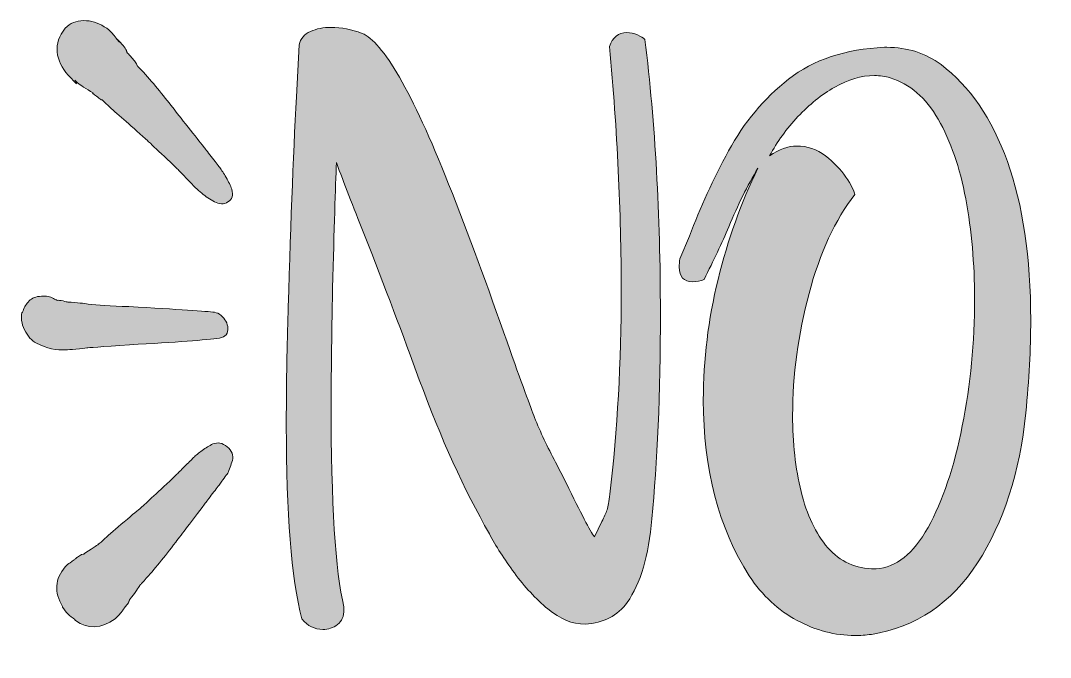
# Model space of a CAD drawing. Header units: inches. Extents: x 91 to 988, y -970 to -110.
# Drawn here: x 118.4 to 587.2, y -399.9 to -110 of the extents above; entities that cross this region are included whole.
import ezdxf

# ---------------------------------------------------------------- set-up
doc = ezdxf.new("R2010")
doc.units = ezdxf.units.IN
doc.header["$MEASUREMENT"] = 0
doc.layers.add('Layer 1', color=7, linetype='Continuous')

# ---------------------------------------------------------------- blocks, each defined once
blk = doc.blocks.new('block 4')
at = {"layer": 'Layer 1', "true_color": 0x262626}
h = blk.add_hatch(color=250, dxfattribs=at)
h.dxf.hatch_style = 2
edge = h.paths.add_edge_path()
edge.add_spline(control_points=[(255.98, -387.18), (252.32, -387.18), (249.12, -385.58), (246.38, -382.38), (241.69, -363.51), (239.35, -334.24), (239.35, -294.56), (239.35, -279.81), (239.57, -264.32), (240.03, -248.08), (241.17, -206.69), (242.49, -172.22), (243.98, -144.66), (243.98, -144.66), (245.18, -120.99), (245.18, -120.99), (245.86, -118.25), (247.58, -116.25), (250.32, -114.99), (253.07, -113.73), (256.21, -113.1), (259.76, -113.1), (264.44, -113.1), (269.13, -114.02), (273.82, -115.85), (283.42, -119.62), (296.57, -142.49), (313.27, -184.45), (322.3, -207.43), (331.16, -231.39), (339.85, -256.32), (346.48, -274.95), (350.66, -286.39), (352.37, -290.62), (355, -297.37), (358.21, -304.17), (361.98, -311.03), (361.98, -311.03), (366.78, -320.46), (366.78, -320.46), (373.41, -334.3), (377.7, -342.47), (379.64, -344.99), (379.64, -344.99), (383.07, -337.96), (383.07, -337.96), (384.1, -336.01), (384.88, -334.27), (385.39, -332.73), (385.9, -331.18), (386.33, -328.81), (386.68, -325.61), (390.11, -296.45), (391.82, -265.58), (391.82, -232.99), (391.82, -197.09), (390.05, -160.04), (386.5, -121.85), (387.88, -117.62), (390.5, -115.5), (394.39, -115.5), (396.11, -115.5), (397.71, -115.85), (399.2, -116.53), (400.68, -117.22), (401.82, -117.9), (402.63, -118.59), (407.31, -157.01), (409.66, -198.4), (409.66, -242.77), (409.66, -280.27), (408.34, -311.6), (405.71, -336.76), (404.34, -353.56), (400.63, -366.26), (394.57, -374.83), (390.22, -380.89), (383.82, -384.21), (375.36, -384.78), (369.64, -384.78), (364.01, -382.46), (358.46, -377.83), (352.91, -373.2), (347.83, -367.74), (343.2, -361.45), (338.57, -355.17), (334.76, -349.22), (331.79, -343.62), (320.36, -323.61), (309.72, -300.22), (299.89, -273.47), (292.69, -253.69), (284.28, -231.51), (274.68, -206.92), (269.76, -194.57), (265.59, -183.82), (262.16, -174.68), (261.7, -185.65), (261.13, -204.69), (260.44, -231.79), (259.98, -255.23), (259.76, -272.67), (259.76, -284.1), (259.76, -329.84), (261.7, -360.77), (265.59, -376.89), (265.59, -376.89), (265.59, -378.09), (265.59, -378.09), (265.59, -381.18), (264.61, -383.47), (262.67, -384.95), (260.73, -386.44), (258.5, -387.18), (255.98, -387.18)], knot_values=[0, 0, 0, 0, 1, 1, 1, 2, 2, 2, 3, 3, 3, 4, 4, 4, 5, 5, 5, 6, 6, 6, 7, 7, 7, 8, 8, 8, 9, 9, 9, 10, 10, 10, 11, 11, 11, 12, 12, 12, 13, 13, 13, 14, 14, 14, 15, 15, 15, 16, 16, 16, 17, 17, 17, 18, 18, 18, 19, 19, 19, 20, 20, 20, 21, 21, 21, 22, 22, 22, 23, 23, 23, 24, 24, 24, 25, 25, 25, 26, 26, 26, 27, 27, 27, 28, 28, 28, 29, 29, 29, 30, 30, 30, 31, 31, 31, 32, 32, 32, 33, 33, 33, 34, 34, 34, 35, 35, 35, 36, 36, 36, 37, 37, 37, 38, 38, 38, 38], degree=3, periodic=1)
h = blk.add_hatch(color=250, dxfattribs=at)
h.dxf.hatch_style = 2
edge = h.paths.add_edge_path()
edge.add_spline(control_points=[(498.16, -389.93), (489.24, -389.93), (480.49, -387.64), (471.92, -383.06), (463.34, -378.49), (456.08, -371.74), (450.13, -362.83), (436.18, -340.99), (429.21, -314.29), (429.21, -282.73), (429.21, -264.44), (431.44, -246.17), (435.9, -227.93), (440.36, -209.69), (446.42, -192.8), (454.08, -177.25), (449.28, -185.14), (444.87, -194), (440.87, -203.83), (437.67, -211.27), (433.9, -219.27), (429.55, -227.84), (427.95, -228.53), (426.23, -228.87), (424.41, -228.87), (420.29, -228.87), (418.23, -226.64), (418.23, -222.18), (418.23, -221.04), (418.34, -219.78), (418.58, -218.41), (418.58, -218.41), (422.86, -208.12), (422.86, -208.12), (427.78, -195.2), (433.72, -182.28), (440.7, -169.36), (447.67, -156.44), (456.79, -145.55), (468.06, -136.68), (479.32, -127.82), (493.87, -122.99), (511.71, -122.19), (511.71, -122.19), (512.74, -122.19), (512.74, -122.19), (522.11, -122.19), (530.34, -124.82), (537.43, -130.08), (550.47, -139.8), (560.53, -154.5), (567.62, -174.16), (574.71, -193.83), (578.26, -217.9), (578.26, -246.37), (578.26, -259.52), (577.51, -273.58), (576.03, -288.56), (573.28, -315.66), (565.96, -338.41), (554.07, -356.82), (542.18, -375.23), (526.06, -386.1), (505.71, -389.41), (503.19, -389.75), (500.67, -389.93), (498.16, -389.93)], knot_values=[0, 0, 0, 0, 1, 1, 1, 2, 2, 2, 3, 3, 3, 4, 4, 4, 5, 5, 5, 6, 6, 6, 7, 7, 7, 8, 8, 8, 9, 9, 9, 10, 10, 10, 11, 11, 11, 12, 12, 12, 13, 13, 13, 14, 14, 14, 15, 15, 15, 16, 16, 16, 17, 17, 17, 18, 18, 18, 19, 19, 19, 20, 20, 20, 21, 21, 21, 22, 22, 22, 22], degree=3, periodic=1)
edge = h.paths.add_edge_path()
edge.add_spline(control_points=[(507.93, -359.57), (516.97, -359), (524.83, -352.71), (531.52, -340.7), (538.21, -328.69), (543.41, -313.29), (547.12, -294.48), (550.84, -275.67), (552.7, -256.37), (552.7, -236.59), (552.7, -220.7), (551.35, -205.58), (548.67, -191.23), (545.98, -176.88), (541.81, -164.79), (536.15, -154.95), (530.49, -145.12), (523.2, -138.83), (514.28, -136.08), (511.99, -135.4), (509.59, -135.05), (507.08, -135.05), (501.13, -135.05), (495.13, -136.8), (489.07, -140.29), (483.01, -143.78), (477.41, -148.26), (472.26, -153.75), (467.11, -159.24), (462.83, -165.19), (459.4, -171.59), (463.74, -168.62), (467.86, -167.13), (471.74, -167.13), (476.55, -167.13), (480.89, -168.62), (484.78, -171.59), (488.67, -174.56), (491.78, -177.79), (494.13, -181.28), (496.47, -184.77), (497.82, -187.43), (498.16, -189.25), (489.24, -200.69), (482.29, -215.7), (477.32, -234.28), (472.35, -252.86), (469.86, -271.35), (469.86, -289.76), (469.86, -302.22), (471.15, -313.77), (473.72, -324.41), (476.29, -335.04), (480.35, -343.56), (485.89, -349.96), (491.44, -356.37), (498.61, -359.57), (507.42, -359.57), (507.42, -359.57), (507.93, -359.57), (507.93, -359.57)], knot_values=[0, 0, 0, 0, 1, 1, 1, 2, 2, 2, 3, 3, 3, 4, 4, 4, 5, 5, 5, 6, 6, 6, 7, 7, 7, 8, 8, 8, 9, 9, 9, 10, 10, 10, 11, 11, 11, 12, 12, 12, 13, 13, 13, 14, 14, 14, 15, 15, 15, 16, 16, 16, 17, 17, 17, 18, 18, 18, 19, 19, 19, 20, 20, 20, 20], degree=3, periodic=1)
at = {"layer": 'Layer 1', "lineweight": 0}
for points, knots in [([(255.98, -387.18), (252.32, -387.18), (249.12, -385.58), (246.38, -382.38), (241.69, -363.51), (239.35, -334.24), (239.35, -294.56), (239.35, -279.81), (239.57, -264.32), (240.03, -248.08), (241.17, -206.69), (242.49, -172.22), (243.98, -144.66), (243.98, -144.66), (245.18, -120.99), (245.18, -120.99), (245.86, -118.25), (247.58, -116.25), (250.32, -114.99), (253.07, -113.73), (256.21, -113.1), (259.76, -113.1), (264.44, -113.1), (269.13, -114.02), (273.82, -115.85), (283.42, -119.62), (296.57, -142.49), (313.27, -184.45), (322.3, -207.43), (331.16, -231.39), (339.85, -256.32), (346.48, -274.95), (350.66, -286.39), (352.37, -290.62), (355, -297.37), (358.21, -304.17), (361.98, -311.03), (361.98, -311.03), (366.78, -320.46), (366.78, -320.46), (373.41, -334.3), (377.7, -342.47), (379.64, -344.99), (379.64, -344.99), (383.07, -337.96), (383.07, -337.96), (384.1, -336.01), (384.88, -334.27), (385.39, -332.73), (385.9, -331.18), (386.33, -328.81), (386.68, -325.61), (390.11, -296.45), (391.82, -265.58), (391.82, -232.99), (391.82, -197.09), (390.05, -160.04), (386.5, -121.85), (387.88, -117.62), (390.5, -115.5), (394.39, -115.5), (396.11, -115.5), (397.71, -115.85), (399.2, -116.53), (400.68, -117.22), (401.82, -117.9), (402.63, -118.59), (407.31, -157.01), (409.66, -198.4), (409.66, -242.77), (409.66, -280.27), (408.34, -311.6), (405.71, -336.76), (404.34, -353.56), (400.63, -366.26), (394.57, -374.83), (390.22, -380.89), (383.82, -384.21), (375.36, -384.78), (369.64, -384.78), (364.01, -382.46), (358.46, -377.83), (352.91, -373.2), (347.83, -367.74), (343.2, -361.45), (338.57, -355.17), (334.76, -349.22), (331.79, -343.62), (320.36, -323.61), (309.72, -300.22), (299.89, -273.47), (292.69, -253.69), (284.28, -231.51), (274.68, -206.92), (269.76, -194.57), (265.59, -183.82), (262.16, -174.68), (261.7, -185.65), (261.13, -204.69), (260.44, -231.79), (259.98, -255.23), (259.76, -272.67), (259.76, -284.1), (259.76, -329.84), (261.7, -360.77), (265.59, -376.89), (265.59, -376.89), (265.59, -378.09), (265.59, -378.09), (265.59, -381.18), (264.61, -383.47), (262.67, -384.95), (260.73, -386.44), (258.5, -387.18), (255.98, -387.18)], [0, 0, 0, 0, 1, 1, 1, 2, 2, 2, 3, 3, 3, 4, 4, 4, 5, 5, 5, 6, 6, 6, 7, 7, 7, 8, 8, 8, 9, 9, 9, 10, 10, 10, 11, 11, 11, 12, 12, 12, 13, 13, 13, 14, 14, 14, 15, 15, 15, 16, 16, 16, 17, 17, 17, 18, 18, 18, 19, 19, 19, 20, 20, 20, 21, 21, 21, 22, 22, 22, 23, 23, 23, 24, 24, 24, 25, 25, 25, 26, 26, 26, 27, 27, 27, 28, 28, 28, 29, 29, 29, 30, 30, 30, 31, 31, 31, 32, 32, 32, 33, 33, 33, 34, 34, 34, 35, 35, 35, 36, 36, 36, 37, 37, 37, 38, 38, 38, 38]), ([(498.16, -389.93), (489.24, -389.93), (480.49, -387.64), (471.92, -383.06), (463.34, -378.49), (456.08, -371.74), (450.13, -362.83), (436.18, -340.99), (429.21, -314.29), (429.21, -282.73), (429.21, -264.44), (431.44, -246.17), (435.9, -227.93), (440.36, -209.69), (446.42, -192.8), (454.08, -177.25), (449.28, -185.14), (444.87, -194), (440.87, -203.83), (437.67, -211.27), (433.9, -219.27), (429.55, -227.84), (427.95, -228.53), (426.23, -228.87), (424.41, -228.87), (420.29, -228.87), (418.23, -226.64), (418.23, -222.18), (418.23, -221.04), (418.34, -219.78), (418.58, -218.41), (418.58, -218.41), (422.86, -208.12), (422.86, -208.12), (427.78, -195.2), (433.72, -182.28), (440.7, -169.36), (447.67, -156.44), (456.79, -145.55), (468.06, -136.68), (479.32, -127.82), (493.87, -122.99), (511.71, -122.19), (511.71, -122.19), (512.74, -122.19), (512.74, -122.19), (522.11, -122.19), (530.34, -124.82), (537.43, -130.08), (550.47, -139.8), (560.53, -154.5), (567.62, -174.16), (574.71, -193.83), (578.26, -217.9), (578.26, -246.37), (578.26, -259.52), (577.51, -273.58), (576.03, -288.56), (573.28, -315.66), (565.96, -338.41), (554.07, -356.82), (542.18, -375.23), (526.06, -386.1), (505.71, -389.41), (503.19, -389.75), (500.67, -389.93), (498.16, -389.93)], [0, 0, 0, 0, 1, 1, 1, 2, 2, 2, 3, 3, 3, 4, 4, 4, 5, 5, 5, 6, 6, 6, 7, 7, 7, 8, 8, 8, 9, 9, 9, 10, 10, 10, 11, 11, 11, 12, 12, 12, 13, 13, 13, 14, 14, 14, 15, 15, 15, 16, 16, 16, 17, 17, 17, 18, 18, 18, 19, 19, 19, 20, 20, 20, 21, 21, 21, 22, 22, 22, 22]), ([(507.93, -359.57), (516.97, -359), (524.83, -352.71), (531.52, -340.7), (538.21, -328.69), (543.41, -313.29), (547.12, -294.48), (550.84, -275.67), (552.7, -256.37), (552.7, -236.59), (552.7, -220.7), (551.35, -205.58), (548.67, -191.23), (545.98, -176.88), (541.81, -164.79), (536.15, -154.95), (530.49, -145.12), (523.2, -138.83), (514.28, -136.08), (511.99, -135.4), (509.59, -135.05), (507.08, -135.05), (501.13, -135.05), (495.13, -136.8), (489.07, -140.29), (483.01, -143.78), (477.41, -148.26), (472.26, -153.75), (467.11, -159.24), (462.83, -165.19), (459.4, -171.59), (463.74, -168.62), (467.86, -167.13), (471.74, -167.13), (476.55, -167.13), (480.89, -168.62), (484.78, -171.59), (488.67, -174.56), (491.78, -177.79), (494.13, -181.28), (496.47, -184.77), (497.82, -187.43), (498.16, -189.25), (489.24, -200.69), (482.29, -215.7), (477.32, -234.28), (472.35, -252.86), (469.86, -271.35), (469.86, -289.76), (469.86, -302.22), (471.15, -313.77), (473.72, -324.41), (476.29, -335.04), (480.35, -343.56), (485.89, -349.96), (491.44, -356.37), (498.61, -359.57), (507.42, -359.57), (507.42, -359.57), (507.93, -359.57), (507.93, -359.57)], [0, 0, 0, 0, 1, 1, 1, 2, 2, 2, 3, 3, 3, 4, 4, 4, 5, 5, 5, 6, 6, 6, 7, 7, 7, 8, 8, 8, 9, 9, 9, 10, 10, 10, 11, 11, 11, 12, 12, 12, 13, 13, 13, 14, 14, 14, 15, 15, 15, 16, 16, 16, 17, 17, 17, 18, 18, 18, 19, 19, 19, 20, 20, 20, 20])]:
    blk.add_open_spline(points, degree=3, knots=knots, dxfattribs=at)
blk = doc.blocks.new('block 5')
at = {"layer": 'Layer 1', "true_color": 0x01416f}
h = blk.add_hatch(color=156, dxfattribs=at)
h.dxf.hatch_style = 2
edge = h.paths.add_edge_path()
edge.add_spline(control_points=[(730.14, -640.08), (730.61, -640.39), (730.88, -640.55), (730.96, -640.55), (731.04, -640.55), (730.61, -640.16), (729.67, -639.38), (729.36, -639.06), (729.12, -638.83), (728.97, -638.68), (728.81, -638.52), (728.5, -638.24), (728.04, -637.86), (727.56, -637.46), (727.17, -637.07), (726.86, -636.68), (726.55, -636.29), (726.24, -635.94), (725.93, -635.63), (725.61, -635.32), (725.46, -635.08), (725.46, -634.93), (725.46, -634.77), (725.22, -634.38), (724.76, -633.76), (724.76, -633.76), (721.95, -628.84), (721.95, -628.84), (719.6, -624.31), (717.73, -617.76), (716.32, -609.17), (713.36, -593.25), (711.72, -571.63), (711.41, -544.31), (710.78, -495.6), (712.97, -440.26), (717.96, -378.28), (718.74, -367.98), (720.07, -352.52), (721.95, -331.91), (739.58, -331.6), (756.52, -332.38), (772.76, -334.26), (772.91, -334.26), (774.91, -334.45), (778.73, -334.84), (782.55, -335.23), (784.9, -335.51), (785.76, -335.66), (786.61, -335.82), (788.64, -336.13), (791.85, -336.6), (795.04, -337.07), (797.27, -337.65), (798.52, -338.35), (799.77, -339.06), (801.48, -339.96), (803.67, -341.05), (805.85, -342.14), (807.61, -343.43), (808.94, -344.91), (810.26, -346.4), (811.4, -348.15), (812.34, -350.18), (813.11, -351.9), (814.48, -353.03), (816.43, -353.57), (818.38, -354.12), (820.14, -353.93), (821.7, -352.99), (823.26, -352.05), (823.96, -350.49), (823.81, -348.31), (823.34, -341.6), (820.49, -336.09), (815.26, -331.8), (810.03, -327.5), (803.67, -324.27), (796.18, -322.08), (782.44, -318.18), (761.83, -315.13), (734.36, -312.95), (733.1, -312.79), (731.27, -312.64), (728.85, -312.48), (726.43, -312.32), (724.6, -312.24), (723.35, -312.24), (724.29, -301.63), (724.91, -293.36), (725.22, -287.42), (725.53, -282.74), (724.52, -278.41), (722.18, -274.43), (719.84, -270.44), (716.48, -267.67), (712.11, -266.11), (708.05, -264.71), (704.03, -264.87), (700.05, -266.58), (696.07, -268.3), (693.76, -271.34), (693.14, -275.71), (692.21, -282.74), (690.72, -294.76), (688.69, -311.78), (684.63, -311.78), (678.55, -311.93), (670.43, -312.24), (640.61, -313.5), (618.21, -315.68), (603.22, -318.8), (603.22, -318.8), (603.46, -319.04), (603.46, -319.04), (599.09, -319.5), (596.12, -321.61), (594.56, -325.36), (592.06, -330.82), (592.61, -336.68), (596.2, -342.92), (600.41, -349.95), (606.11, -352.44), (613.29, -350.41), (616.57, -349.48), (622, -347.92), (629.57, -345.73), (637.14, -343.55), (643.77, -341.75), (649.47, -340.34), (655.17, -338.94), (660.75, -337.85), (666.21, -337.07), (678.39, -335.35), (685.1, -334.41), (686.35, -334.26), (681.98, -375.16), (678.78, -415.12), (676.75, -454.15), (675.5, -476.63), (674.76, -494.86), (674.53, -508.83), (674.49, -511.23), (674.49, -513.76), (674.52, -516.35), (673.95, -518.21), (673.37, -520.13), (672.77, -522.18), (669.49, -533.34), (667.07, -541.11), (665.51, -545.48), (662.39, -553.91), (659.34, -560.46), (656.38, -565.15), (655.13, -567.18), (653.8, -568.89), (652.4, -570.3), (651.93, -570.77), (650.6, -571.55), (648.42, -572.64), (648.42, -572.64), (647.71, -572.87), (647.71, -572.87), (647.71, -572.87), (647.48, -572.87), (647.48, -572.87), (647.48, -572.87), (647.25, -572.64), (647.25, -572.64), (647.25, -572.64), (646.78, -572.64), (646.78, -572.64), (646.78, -572.64), (646.54, -572.41), (646.54, -572.41), (646.08, -571.47), (645.76, -570.92), (645.61, -570.77), (645.45, -570.61), (645.37, -570.41), (645.37, -570.18), (645.37, -569.95), (645.29, -569.75), (645.14, -569.59), (644.51, -567.88), (644.12, -566.79), (643.97, -566.32), (643.97, -566.16), (643.89, -565.89), (643.73, -565.5), (643.58, -565.11), (643.5, -564.84), (643.5, -564.68), (643.34, -564.37), (643.26, -564.13), (643.26, -563.97), (641.86, -555.7), (641.31, -541.96), (641.63, -522.76), (641.63, -518.39), (641.82, -510.58), (642.21, -499.34), (642.6, -488.1), (642.8, -479.44), (642.8, -473.35), (642.8, -469.92), (641.31, -466.8), (638.35, -463.99), (635.38, -461.18), (632.02, -459.54), (628.28, -459.07), (627.96, -445.64), (626.09, -434.33), (622.66, -425.11), (618.13, -413.72), (610.4, -407.28), (599.47, -405.79), (588.55, -404.31), (579.41, -408.57), (572.08, -418.56), (560.68, -434.01), (551.47, -456.34), (544.45, -485.53), (537.27, -514.41), (534.69, -541.65), (536.72, -567.25), (539.22, -600.82), (550.14, -620.88), (569.5, -627.44), (571.84, -628.21), (574.1, -628.37), (576.29, -627.9), (581.76, -628.37), (586.63, -626.85), (590.93, -623.34), (595.22, -619.82), (598.73, -614.83), (601.47, -608.35), (604.19, -601.87), (606.27, -596.21), (607.67, -591.37), (609.08, -586.54), (610.32, -581.15), (611.42, -575.22), (613.6, -563.66), (615.17, -554.92), (616.1, -548.99), (617.51, -556.17), (619.07, -562.26), (620.79, -567.25), (623.28, -574.59), (627.03, -580.84), (632.02, -585.99), (637.02, -591.14), (643.03, -593.64), (650.06, -593.48), (660.67, -593.33), (669.41, -584.27), (676.28, -566.32), (676.7, -565.2), (677.11, -564.04), (677.53, -562.86), (679.61, -581.94), (683.16, -598.87), (688.23, -613.62), (696.65, -638.13), (708.21, -653.97), (722.88, -661.15), (725.53, -662.4), (728.23, -662.44), (730.96, -661.27), (733.69, -660.1), (735.53, -658.19), (736.46, -655.54), (738.49, -649.92), (736.38, -644.76), (730.14, -640.08)], knot_values=[0, 0, 0, 0, 1, 1, 1, 2, 2, 2, 3, 3, 3, 4, 4, 4, 5, 5, 5, 6, 6, 6, 7, 7, 7, 8, 8, 8, 9, 9, 9, 10, 10, 10, 11, 11, 11, 12, 12, 12, 13, 13, 13, 14, 14, 14, 15, 15, 15, 16, 16, 16, 17, 17, 17, 18, 18, 18, 19, 19, 19, 20, 20, 20, 21, 21, 21, 22, 22, 22, 23, 23, 23, 24, 24, 24, 25, 25, 25, 26, 26, 26, 27, 27, 27, 28, 28, 28, 29, 29, 29, 30, 30, 30, 31, 31, 31, 32, 32, 32, 33, 33, 33, 34, 34, 34, 35, 35, 35, 36, 36, 36, 37, 37, 37, 38, 38, 38, 39, 39, 39, 40, 40, 40, 41, 41, 41, 42, 42, 42, 43, 43, 43, 44, 44, 44, 45, 45, 45, 46, 46, 46, 47, 47, 47, 48, 48, 48, 49, 49, 49, 50, 50, 50, 51, 51, 51, 52, 52, 52, 53, 53, 53, 54, 54, 54, 55, 55, 55, 56, 56, 56, 57, 57, 57, 58, 58, 58, 59, 59, 59, 60, 60, 60, 61, 61, 61, 62, 62, 62, 63, 63, 63, 64, 64, 64, 65, 65, 65, 66, 66, 66, 67, 67, 67, 68, 68, 68, 69, 69, 69, 70, 70, 70, 71, 71, 71, 72, 72, 72, 73, 73, 73, 74, 74, 74, 75, 75, 75, 76, 76, 76, 77, 77, 77, 78, 78, 78, 79, 79, 79, 80, 80, 80, 81, 81, 81, 82, 82, 82, 83, 83, 83, 84, 84, 84, 85, 85, 85, 86, 86, 86, 87, 87, 87, 88, 88, 88, 89, 89, 89, 90, 90, 90, 91, 91, 91, 92, 92, 92, 92], degree=3, periodic=1)
edge = h.paths.add_edge_path()
edge.add_spline(control_points=[(601.35, -556.01), (598.22, -570.69), (595.26, -581.3), (592.45, -587.86), (590.73, -592.23), (588.31, -596.45), (585.19, -600.51), (583.63, -602.54), (581.99, -604.1), (580.27, -605.19), (579.65, -605.5), (579.1, -605.74), (578.63, -605.89), (578.63, -605.89), (577.23, -605.19), (577.23, -605.19), (577.07, -605.19), (576.72, -604.99), (576.18, -604.6), (575.63, -604.22), (575.2, -603.94), (574.89, -603.78), (574.89, -603.78), (573.02, -601.91), (573.02, -601.91), (573.02, -601.91), (571.61, -599.8), (571.61, -599.8), (571.3, -599.18), (570.91, -598.24), (570.44, -596.99), (568.25, -591.06), (566.93, -583.49), (566.46, -574.28), (565.52, -556.17), (567.31, -535.1), (571.84, -511.05), (576.37, -487.79), (582.38, -467.97), (589.87, -451.57), (593.31, -444.24), (596.98, -438.38), (600.88, -434.01), (601.82, -436.2), (602.52, -438.15), (602.99, -439.87), (603.93, -442.99), (604.86, -447.98), (605.8, -454.85), (607.83, -468.9), (608.84, -485.14), (608.84, -503.56), (605.72, -530.26), (603.22, -547.74), (601.35, -556.01)], knot_values=[0, 0, 0, 0, 1, 1, 1, 2, 2, 2, 3, 3, 3, 4, 4, 4, 5, 5, 5, 6, 6, 6, 7, 7, 7, 8, 8, 8, 9, 9, 9, 10, 10, 10, 11, 11, 11, 12, 12, 12, 13, 13, 13, 14, 14, 14, 15, 15, 15, 16, 16, 16, 17, 17, 17, 18, 18, 18, 18], degree=3, periodic=1)
at = {"layer": 'Layer 1', "lineweight": 0}
blk.add_open_spline([(730.14, -640.08), (730.61, -640.39), (730.88, -640.55), (730.96, -640.55), (731.04, -640.55), (730.61, -640.16), (729.67, -639.38), (729.36, -639.06), (729.12, -638.83), (728.97, -638.68), (728.81, -638.52), (728.5, -638.24), (728.04, -637.86), (727.56, -637.46), (727.17, -637.07), (726.86, -636.68), (726.55, -636.29), (726.24, -635.94), (725.93, -635.63), (725.61, -635.32), (725.46, -635.08), (725.46, -634.93), (725.46, -634.77), (725.22, -634.38), (724.76, -633.76), (724.76, -633.76), (721.95, -628.84), (721.95, -628.84), (719.6, -624.31), (717.73, -617.76), (716.32, -609.17), (713.36, -593.25), (711.72, -571.63), (711.41, -544.31), (710.78, -495.6), (712.97, -440.26), (717.96, -378.28), (718.74, -367.98), (720.07, -352.52), (721.95, -331.91), (739.58, -331.6), (756.52, -332.38), (772.76, -334.26), (772.91, -334.26), (774.91, -334.45), (778.73, -334.84), (782.55, -335.23), (784.9, -335.51), (785.76, -335.66), (786.61, -335.82), (788.64, -336.13), (791.85, -336.6), (795.04, -337.07), (797.27, -337.65), (798.52, -338.35), (799.77, -339.06), (801.48, -339.96), (803.67, -341.05), (805.85, -342.14), (807.61, -343.43), (808.94, -344.91), (810.26, -346.4), (811.4, -348.15), (812.34, -350.18), (813.11, -351.9), (814.48, -353.03), (816.43, -353.57), (818.38, -354.12), (820.14, -353.93), (821.7, -352.99), (823.26, -352.05), (823.96, -350.49), (823.81, -348.31), (823.34, -341.6), (820.49, -336.09), (815.26, -331.8), (810.03, -327.5), (803.67, -324.27), (796.18, -322.08), (782.44, -318.18), (761.83, -315.13), (734.36, -312.95), (733.1, -312.79), (731.27, -312.64), (728.85, -312.48), (726.43, -312.32), (724.6, -312.24), (723.35, -312.24), (724.29, -301.63), (724.91, -293.36), (725.22, -287.42), (725.53, -282.74), (724.52, -278.41), (722.18, -274.43), (719.84, -270.44), (716.48, -267.67), (712.11, -266.11), (708.05, -264.71), (704.03, -264.87), (700.05, -266.58), (696.07, -268.3), (693.76, -271.34), (693.14, -275.71), (692.21, -282.74), (690.72, -294.76), (688.69, -311.78), (684.63, -311.78), (678.55, -311.93), (670.43, -312.24), (640.61, -313.5), (618.21, -315.68), (603.22, -318.8), (603.22, -318.8), (603.46, -319.04), (603.46, -319.04), (599.09, -319.5), (596.12, -321.61), (594.56, -325.36), (592.06, -330.82), (592.61, -336.68), (596.2, -342.92), (600.41, -349.95), (606.11, -352.44), (613.29, -350.41), (616.57, -349.48), (622, -347.92), (629.57, -345.73), (637.14, -343.55), (643.77, -341.75), (649.47, -340.34), (655.17, -338.94), (660.75, -337.85), (666.21, -337.07), (678.39, -335.35), (685.1, -334.41), (686.35, -334.26), (681.98, -375.16), (678.78, -415.12), (676.75, -454.15), (675.5, -476.63), (674.76, -494.86), (674.53, -508.83), (674.49, -511.23), (674.49, -513.76), (674.52, -516.35), (673.95, -518.21), (673.37, -520.13), (672.77, -522.18), (669.49, -533.34), (667.07, -541.11), (665.51, -545.48), (662.39, -553.91), (659.34, -560.46), (656.38, -565.15), (655.13, -567.18), (653.8, -568.89), (652.4, -570.3), (651.93, -570.77), (650.6, -571.55), (648.42, -572.64), (648.42, -572.64), (647.71, -572.87), (647.71, -572.87), (647.71, -572.87), (647.48, -572.87), (647.48, -572.87), (647.48, -572.87), (647.25, -572.64), (647.25, -572.64), (647.25, -572.64), (646.78, -572.64), (646.78, -572.64), (646.78, -572.64), (646.54, -572.41), (646.54, -572.41), (646.08, -571.47), (645.76, -570.92), (645.61, -570.77), (645.45, -570.61), (645.37, -570.41), (645.37, -570.18), (645.37, -569.95), (645.29, -569.75), (645.14, -569.59), (644.51, -567.88), (644.12, -566.79), (643.97, -566.32), (643.97, -566.16), (643.89, -565.89), (643.73, -565.5), (643.58, -565.11), (643.5, -564.84), (643.5, -564.68), (643.34, -564.37), (643.26, -564.13), (643.26, -563.97), (641.86, -555.7), (641.31, -541.96), (641.63, -522.76), (641.63, -518.39), (641.82, -510.58), (642.21, -499.34), (642.6, -488.1), (642.8, -479.44), (642.8, -473.35), (642.8, -469.92), (641.31, -466.8), (638.35, -463.99), (635.38, -461.18), (632.02, -459.54), (628.28, -459.07), (627.96, -445.64), (626.09, -434.33), (622.66, -425.11), (618.13, -413.72), (610.4, -407.28), (599.47, -405.79), (588.55, -404.31), (579.41, -408.57), (572.08, -418.56), (560.68, -434.01), (551.47, -456.34), (544.45, -485.53), (537.27, -514.41), (534.69, -541.65), (536.72, -567.25), (539.22, -600.82), (550.14, -620.88), (569.5, -627.44), (571.84, -628.21), (574.1, -628.37), (576.29, -627.9), (581.76, -628.37), (586.63, -626.85), (590.93, -623.34), (595.22, -619.82), (598.73, -614.83), (601.47, -608.35), (604.19, -601.87), (606.27, -596.21), (607.67, -591.37), (609.08, -586.54), (610.32, -581.15), (611.42, -575.22), (613.6, -563.66), (615.17, -554.92), (616.1, -548.99), (617.51, -556.17), (619.07, -562.26), (620.79, -567.25), (623.28, -574.59), (627.03, -580.84), (632.02, -585.99), (637.02, -591.14), (643.03, -593.64), (650.06, -593.48), (660.67, -593.33), (669.41, -584.27), (676.28, -566.32), (676.7, -565.2), (677.11, -564.04), (677.53, -562.86), (679.61, -581.94), (683.16, -598.87), (688.23, -613.62), (696.65, -638.13), (708.21, -653.97), (722.88, -661.15), (725.53, -662.4), (728.23, -662.44), (730.96, -661.27), (733.69, -660.1), (735.53, -658.19), (736.46, -655.54), (738.49, -649.92), (736.38, -644.76), (730.14, -640.08)], degree=3, knots=[0, 0, 0, 0, 1, 1, 1, 2, 2, 2, 3, 3, 3, 4, 4, 4, 5, 5, 5, 6, 6, 6, 7, 7, 7, 8, 8, 8, 9, 9, 9, 10, 10, 10, 11, 11, 11, 12, 12, 12, 13, 13, 13, 14, 14, 14, 15, 15, 15, 16, 16, 16, 17, 17, 17, 18, 18, 18, 19, 19, 19, 20, 20, 20, 21, 21, 21, 22, 22, 22, 23, 23, 23, 24, 24, 24, 25, 25, 25, 26, 26, 26, 27, 27, 27, 28, 28, 28, 29, 29, 29, 30, 30, 30, 31, 31, 31, 32, 32, 32, 33, 33, 33, 34, 34, 34, 35, 35, 35, 36, 36, 36, 37, 37, 37, 38, 38, 38, 39, 39, 39, 40, 40, 40, 41, 41, 41, 42, 42, 42, 43, 43, 43, 44, 44, 44, 45, 45, 45, 46, 46, 46, 47, 47, 47, 48, 48, 48, 49, 49, 49, 50, 50, 50, 51, 51, 51, 52, 52, 52, 53, 53, 53, 54, 54, 54, 55, 55, 55, 56, 56, 56, 57, 57, 57, 58, 58, 58, 59, 59, 59, 60, 60, 60, 61, 61, 61, 62, 62, 62, 63, 63, 63, 64, 64, 64, 65, 65, 65, 66, 66, 66, 67, 67, 67, 68, 68, 68, 69, 69, 69, 70, 70, 70, 71, 71, 71, 72, 72, 72, 73, 73, 73, 74, 74, 74, 75, 75, 75, 76, 76, 76, 77, 77, 77, 78, 78, 78, 79, 79, 79, 80, 80, 80, 81, 81, 81, 82, 82, 82, 83, 83, 83, 84, 84, 84, 85, 85, 85, 86, 86, 86, 87, 87, 87, 88, 88, 88, 89, 89, 89, 90, 90, 90, 91, 91, 91, 92, 92, 92, 92], dxfattribs=at)
blk = doc.blocks.new('block 6')
at = {"layer": 'Layer 1', "true_color": 0x01416f}
h = blk.add_hatch(color=156, dxfattribs=at)
h.dxf.hatch_style = 2
edge = h.paths.add_edge_path()
edge.add_spline(control_points=[(148.52, -258.96), (147.42, -259.12), (145.78, -259.31), (143.6, -259.54), (141.41, -259.78), (139.85, -259.89), (138.91, -259.89), (134.85, -260.21), (130.4, -259.19), (125.57, -256.85), (123.38, -255.76), (121.59, -253.73), (120.18, -250.76), (118.78, -247.8), (118.39, -245.22), (119.01, -243.03), (119.01, -243.03), (119.24, -242.8), (119.24, -242.8), (119.87, -240.93), (120.73, -239.37), (121.82, -238.12), (122.91, -236.71), (124.63, -235.85), (126.97, -235.54), (129.31, -235.23), (131.26, -235.46), (132.83, -236.24), (133.14, -236.4), (133.49, -236.59), (133.88, -236.83), (134.27, -237.06), (134.54, -237.18), (134.7, -237.18), (134.85, -237.34), (135.01, -237.41), (135.17, -237.41), (135.64, -237.26), (136.49, -237.34), (137.74, -237.65), (138.99, -237.96), (139.69, -238.12), (139.85, -238.12), (144.22, -238.43), (147.34, -238.74), (149.22, -239.05), (153.12, -239.52), (159.29, -239.91), (167.72, -240.22), (190.35, -241.47), (203.31, -242.33), (206.59, -242.8), (207.68, -242.96), (208.7, -243.43), (209.63, -244.21), (210.57, -244.99), (211.31, -245.88), (211.86, -246.9), (212.4, -247.91), (212.71, -248.97), (212.79, -250.06), (212.87, -251.15), (212.6, -252.13), (211.97, -252.99), (211.35, -253.85), (210.34, -254.35), (208.93, -254.51), (203, -255.45), (189.34, -256.46), (167.95, -257.55), (155.31, -258.49), (148.83, -258.96), (148.52, -258.96)], knot_values=[0, 0, 0, 0, 1, 1, 1, 2, 2, 2, 3, 3, 3, 4, 4, 4, 5, 5, 5, 6, 6, 6, 7, 7, 7, 8, 8, 8, 9, 9, 9, 10, 10, 10, 11, 11, 11, 12, 12, 12, 13, 13, 13, 14, 14, 14, 15, 15, 15, 16, 16, 16, 17, 17, 17, 18, 18, 18, 19, 19, 19, 20, 20, 20, 21, 21, 21, 22, 22, 22, 23, 23, 23, 24, 24, 24, 24], degree=3, periodic=1)
edge = h.paths.add_edge_path()
edge.add_spline(control_points=[(205.89, -302.75), (208.07, -301.81), (210.26, -302.24), (212.44, -304.04), (214.63, -305.83), (215.41, -307.9), (214.79, -310.24), (214.16, -312.43), (213.46, -314.38), (212.68, -316.1), (212.36, -316.56), (211.82, -317.31), (211.04, -318.32), (210.26, -319.34), (209.71, -320.08), (209.4, -320.54), (208.62, -321.64), (207.41, -323.24), (205.77, -325.34), (204.13, -327.45), (202.92, -329.05), (202.14, -330.14), (196.2, -337.95), (191.84, -343.73), (189.03, -347.47), (183.88, -354.19), (179.19, -359.88), (174.98, -364.57), (174.66, -364.88), (174.27, -365.31), (173.81, -365.86), (173.34, -366.4), (173.02, -366.76), (172.87, -366.91), (172.87, -366.91), (172.63, -367.14), (172.63, -367.14), (172.17, -368.08), (170.6, -370.27), (167.95, -373.7), (167.64, -374.33), (167.56, -374.64), (167.72, -374.64), (167.56, -374.95), (166.62, -376.2), (164.91, -378.38), (164.91, -378.54), (164.83, -378.7), (164.67, -378.85), (164.51, -379.01), (164.21, -379.36), (163.74, -379.91), (163.27, -380.45), (162.8, -380.96), (162.33, -381.43), (161.86, -381.9), (161.55, -382.21), (161.39, -382.36), (155.15, -386.89), (149.14, -387.13), (143.36, -383.07), (143.36, -383.07), (143.13, -382.83), (143.13, -382.83), (143.13, -382.83), (143.13, -382.6), (143.13, -382.6), (140.79, -381.19), (138.91, -379.32), (137.51, -376.98), (137.51, -376.98), (137.51, -376.74), (137.51, -376.74), (133.61, -370.19), (134, -364.18), (138.68, -358.71), (139.3, -357.93), (140.09, -357.31), (141.02, -356.84), (141.02, -356.84), (142.43, -355.67), (142.43, -355.67), (142.58, -355.67), (142.74, -355.59), (142.9, -355.43), (143.05, -355.28), (143.21, -355.12), (143.36, -354.97), (143.67, -354.66), (144.14, -354.3), (144.77, -353.91), (145.39, -353.53), (145.86, -353.25), (146.18, -353.09), (146.18, -353.09), (146.88, -352.86), (146.88, -352.86), (146.88, -352.86), (147.11, -352.86), (147.11, -352.86), (147.26, -352.71), (147.58, -352.47), (148.05, -352.16), (151.64, -349.81), (153.67, -348.49), (154.14, -348.18), (154.14, -348.18), (153.67, -348.41), (153.67, -348.41), (153.67, -348.41), (155.07, -347.47), (155.07, -347.47), (155.07, -347.47), (156.71, -345.83), (156.71, -345.83), (158.74, -343.96), (161.71, -341.38), (165.61, -338.11), (169.51, -334.83), (172.01, -332.72), (173.1, -331.78), (175.6, -329.6), (180.99, -324.61), (189.26, -316.8), (190.04, -316.02), (191.29, -314.77), (193.01, -313.05), (194.72, -311.33), (196.09, -309.97), (197.11, -308.95), (198.12, -307.94), (199.45, -306.84), (201.09, -305.67), (202.73, -304.5), (204.32, -303.53), (205.89, -302.75)], knot_values=[0, 0, 0, 0, 1, 1, 1, 2, 2, 2, 3, 3, 3, 4, 4, 4, 5, 5, 5, 6, 6, 6, 7, 7, 7, 8, 8, 8, 9, 9, 9, 10, 10, 10, 11, 11, 11, 12, 12, 12, 13, 13, 13, 14, 14, 14, 15, 15, 15, 16, 16, 16, 17, 17, 17, 18, 18, 18, 19, 19, 19, 20, 20, 20, 21, 21, 21, 22, 22, 22, 23, 23, 23, 24, 24, 24, 25, 25, 25, 26, 26, 26, 27, 27, 27, 28, 28, 28, 29, 29, 29, 30, 30, 30, 31, 31, 31, 32, 32, 32, 33, 33, 33, 34, 34, 34, 35, 35, 35, 36, 36, 36, 37, 37, 37, 38, 38, 38, 39, 39, 39, 40, 40, 40, 41, 41, 41, 42, 42, 42, 43, 43, 43, 44, 44, 44, 45, 45, 45, 45], degree=3, periodic=1)
edge = h.paths.add_edge_path()
edge.add_spline(control_points=[(143.6, -137.89), (143.6, -137.89), (143.83, -138.83), (143.83, -138.83), (143.83, -138.83), (140.09, -134.85), (140.09, -134.85), (137.12, -131.57), (135.44, -128.06), (135.05, -124.31), (134.66, -120.56), (135.87, -116.97), (138.68, -113.54), (140.87, -111.2), (143.67, -110.03), (147.11, -110.03), (150.54, -110.03), (153.67, -110.96), (156.48, -112.84), (158.04, -113.77), (159.21, -114.71), (159.99, -115.65), (160.3, -115.96), (160.77, -116.55), (161.39, -117.4), (162.02, -118.26), (162.57, -118.92), (163.03, -119.39), (163.03, -119.39), (163.27, -119.63), (163.27, -119.63), (163.27, -119.63), (163.5, -119.86), (163.5, -119.86), (163.5, -119.86), (162.33, -118.46), (162.33, -118.46), (162.33, -118.46), (163.03, -119.16), (163.03, -119.16), (165.22, -121.35), (166.47, -122.99), (166.78, -124.08), (166.78, -124.08), (166.55, -123.84), (166.55, -123.84), (166.55, -123.84), (166.55, -124.08), (166.55, -124.08), (166.86, -124.55), (167.29, -125.05), (167.83, -125.6), (168.38, -126.15), (168.85, -126.65), (169.24, -127.12), (169.63, -127.59), (170.06, -128.14), (170.53, -128.76), (171, -129.39), (171.31, -129.93), (171.46, -130.4), (171.46, -130.4), (171.46, -130.63), (171.46, -130.63), (171.62, -130.63), (171.7, -130.71), (171.7, -130.87), (171.7, -130.87), (173.34, -132.51), (173.34, -132.51), (178.49, -138.13), (183.25, -143.83), (187.62, -149.6), (189.18, -151.63), (191.52, -154.6), (194.65, -158.5), (197.77, -162.4), (200.11, -165.37), (201.67, -167.4), (202.29, -168.18), (203.47, -169.66), (205.18, -171.85), (206.9, -174.04), (208.19, -175.71), (209.05, -176.88), (209.9, -178.05), (210.88, -179.57), (211.97, -181.45), (213.07, -183.32), (213.93, -185.12), (214.55, -186.83), (215.33, -189.49), (214.75, -191.4), (212.79, -192.57), (210.84, -193.74), (208.77, -193.7), (206.59, -192.45), (204.56, -191.36), (202.65, -190.08), (200.85, -188.59), (199.06, -187.11), (196.95, -185.08), (194.53, -182.5), (192.11, -179.93), (190.51, -178.25), (189.73, -177.47), (180.99, -169.19), (175.76, -164.28), (174.04, -162.71), (166.55, -156.16), (161, -151.24), (157.41, -147.96), (157.41, -147.96), (155.78, -146.32), (155.78, -146.32), (155.78, -146.32), (155.54, -146.09), (155.54, -146.09), (155.54, -146.09), (155.31, -146.09), (155.31, -146.09), (155.15, -146.09), (154.72, -145.82), (154.02, -145.27), (153.32, -144.72), (152.65, -144.21), (152.03, -143.75), (152.03, -143.75), (151.09, -143.04), (151.09, -143.04), (151.09, -143.04), (151.56, -143.04), (151.56, -143.04), (147.97, -141.02), (145.55, -139.46), (144.3, -138.36), (143.36, -137.42), (142.97, -137.04), (143.13, -137.19), (143.13, -137.04), (143.28, -137.27), (143.6, -137.89)], knot_values=[0, 0, 0, 0, 1, 1, 1, 2, 2, 2, 3, 3, 3, 4, 4, 4, 5, 5, 5, 6, 6, 6, 7, 7, 7, 8, 8, 8, 9, 9, 9, 10, 10, 10, 11, 11, 11, 12, 12, 12, 13, 13, 13, 14, 14, 14, 15, 15, 15, 16, 16, 16, 17, 17, 17, 18, 18, 18, 19, 19, 19, 20, 20, 20, 21, 21, 21, 22, 22, 22, 23, 23, 23, 24, 24, 24, 25, 25, 25, 26, 26, 26, 27, 27, 27, 28, 28, 28, 29, 29, 29, 30, 30, 30, 31, 31, 31, 32, 32, 32, 33, 33, 33, 34, 34, 34, 35, 35, 35, 36, 36, 36, 37, 37, 37, 38, 38, 38, 39, 39, 39, 40, 40, 40, 41, 41, 41, 42, 42, 42, 43, 43, 43, 44, 44, 44, 45, 45, 45, 46, 46, 46, 47, 47, 47, 47], degree=3, periodic=1)
edge = h.paths.add_edge_path()
edge.add_spline(control_points=[(167.95, -373.93), (167.95, -373.93), (167.72, -374.64), (167.72, -374.64), (167.72, -374.48), (167.79, -374.25), (167.95, -373.93)], knot_values=[0, 0, 0, 0, 1, 1, 1, 2, 2, 2, 2], degree=3, periodic=1)
at = {"layer": 'Layer 1', "lineweight": 0}
for points, knots in [([(143.6, -137.89), (143.6, -137.89), (143.83, -138.83), (143.83, -138.83), (143.83, -138.83), (140.09, -134.85), (140.09, -134.85), (137.12, -131.57), (135.44, -128.06), (135.05, -124.31), (134.66, -120.56), (135.87, -116.97), (138.68, -113.54), (140.87, -111.2), (143.67, -110.03), (147.11, -110.03), (150.54, -110.03), (153.67, -110.96), (156.48, -112.84), (158.04, -113.77), (159.21, -114.71), (159.99, -115.65), (160.3, -115.96), (160.77, -116.55), (161.39, -117.4), (162.02, -118.26), (162.57, -118.92), (163.03, -119.39), (163.03, -119.39), (163.27, -119.63), (163.27, -119.63), (163.27, -119.63), (163.5, -119.86), (163.5, -119.86), (163.5, -119.86), (162.33, -118.46), (162.33, -118.46), (162.33, -118.46), (163.03, -119.16), (163.03, -119.16), (165.22, -121.35), (166.47, -122.99), (166.78, -124.08), (166.78, -124.08), (166.55, -123.84), (166.55, -123.84), (166.55, -123.84), (166.55, -124.08), (166.55, -124.08), (166.86, -124.55), (167.29, -125.05), (167.83, -125.6), (168.38, -126.15), (168.85, -126.65), (169.24, -127.12), (169.63, -127.59), (170.06, -128.14), (170.53, -128.76), (171, -129.39), (171.31, -129.93), (171.46, -130.4), (171.46, -130.4), (171.46, -130.63), (171.46, -130.63), (171.62, -130.63), (171.7, -130.71), (171.7, -130.87), (171.7, -130.87), (173.34, -132.51), (173.34, -132.51), (178.49, -138.13), (183.25, -143.83), (187.62, -149.6), (189.18, -151.63), (191.52, -154.6), (194.65, -158.5), (197.77, -162.4), (200.11, -165.37), (201.67, -167.4), (202.29, -168.18), (203.47, -169.66), (205.18, -171.85), (206.9, -174.04), (208.19, -175.71), (209.05, -176.88), (209.9, -178.05), (210.88, -179.57), (211.97, -181.45), (213.07, -183.32), (213.93, -185.12), (214.55, -186.83), (215.33, -189.49), (214.75, -191.4), (212.79, -192.57), (210.84, -193.74), (208.77, -193.7), (206.59, -192.45), (204.56, -191.36), (202.65, -190.08), (200.85, -188.59), (199.06, -187.11), (196.95, -185.08), (194.53, -182.5), (192.11, -179.93), (190.51, -178.25), (189.73, -177.47), (180.99, -169.19), (175.76, -164.28), (174.04, -162.71), (166.55, -156.16), (161, -151.24), (157.41, -147.96), (157.41, -147.96), (155.78, -146.32), (155.78, -146.32), (155.78, -146.32), (155.54, -146.09), (155.54, -146.09), (155.54, -146.09), (155.31, -146.09), (155.31, -146.09), (155.15, -146.09), (154.72, -145.82), (154.02, -145.27), (153.32, -144.72), (152.65, -144.21), (152.03, -143.75), (152.03, -143.75), (151.09, -143.04), (151.09, -143.04), (151.09, -143.04), (151.56, -143.04), (151.56, -143.04), (147.97, -141.02), (145.55, -139.46), (144.3, -138.36), (143.36, -137.42), (142.97, -137.04), (143.13, -137.19), (143.13, -137.04), (143.28, -137.27), (143.6, -137.89)], [0, 0, 0, 0, 1, 1, 1, 2, 2, 2, 3, 3, 3, 4, 4, 4, 5, 5, 5, 6, 6, 6, 7, 7, 7, 8, 8, 8, 9, 9, 9, 10, 10, 10, 11, 11, 11, 12, 12, 12, 13, 13, 13, 14, 14, 14, 15, 15, 15, 16, 16, 16, 17, 17, 17, 18, 18, 18, 19, 19, 19, 20, 20, 20, 21, 21, 21, 22, 22, 22, 23, 23, 23, 24, 24, 24, 25, 25, 25, 26, 26, 26, 27, 27, 27, 28, 28, 28, 29, 29, 29, 30, 30, 30, 31, 31, 31, 32, 32, 32, 33, 33, 33, 34, 34, 34, 35, 35, 35, 36, 36, 36, 37, 37, 37, 38, 38, 38, 39, 39, 39, 40, 40, 40, 41, 41, 41, 42, 42, 42, 43, 43, 43, 44, 44, 44, 45, 45, 45, 46, 46, 46, 47, 47, 47, 47]), ([(148.52, -258.96), (147.42, -259.12), (145.78, -259.31), (143.6, -259.54), (141.41, -259.78), (139.85, -259.89), (138.91, -259.89), (134.85, -260.21), (130.4, -259.19), (125.57, -256.85), (123.38, -255.76), (121.59, -253.73), (120.18, -250.76), (118.78, -247.8), (118.39, -245.22), (119.01, -243.03), (119.01, -243.03), (119.24, -242.8), (119.24, -242.8), (119.87, -240.93), (120.73, -239.37), (121.82, -238.12), (122.91, -236.71), (124.63, -235.85), (126.97, -235.54), (129.31, -235.23), (131.26, -235.46), (132.83, -236.24), (133.14, -236.4), (133.49, -236.59), (133.88, -236.83), (134.27, -237.06), (134.54, -237.18), (134.7, -237.18), (134.85, -237.34), (135.01, -237.41), (135.17, -237.41), (135.64, -237.26), (136.49, -237.34), (137.74, -237.65), (138.99, -237.96), (139.69, -238.12), (139.85, -238.12), (144.22, -238.43), (147.34, -238.74), (149.22, -239.05), (153.12, -239.52), (159.29, -239.91), (167.72, -240.22), (190.35, -241.47), (203.31, -242.33), (206.59, -242.8), (207.68, -242.96), (208.7, -243.43), (209.63, -244.21), (210.57, -244.99), (211.31, -245.88), (211.86, -246.9), (212.4, -247.91), (212.71, -248.97), (212.79, -250.06), (212.87, -251.15), (212.6, -252.13), (211.97, -252.99), (211.35, -253.85), (210.34, -254.35), (208.93, -254.51), (203, -255.45), (189.34, -256.46), (167.95, -257.55), (155.31, -258.49), (148.83, -258.96), (148.52, -258.96)], [0, 0, 0, 0, 1, 1, 1, 2, 2, 2, 3, 3, 3, 4, 4, 4, 5, 5, 5, 6, 6, 6, 7, 7, 7, 8, 8, 8, 9, 9, 9, 10, 10, 10, 11, 11, 11, 12, 12, 12, 13, 13, 13, 14, 14, 14, 15, 15, 15, 16, 16, 16, 17, 17, 17, 18, 18, 18, 19, 19, 19, 20, 20, 20, 21, 21, 21, 22, 22, 22, 23, 23, 23, 24, 24, 24, 24]), ([(205.89, -302.75), (208.07, -301.81), (210.26, -302.24), (212.44, -304.04), (214.63, -305.83), (215.41, -307.9), (214.79, -310.24), (214.16, -312.43), (213.46, -314.38), (212.68, -316.1), (212.36, -316.56), (211.82, -317.31), (211.04, -318.32), (210.26, -319.34), (209.71, -320.08), (209.4, -320.54), (208.62, -321.64), (207.41, -323.24), (205.77, -325.34), (204.13, -327.45), (202.92, -329.05), (202.14, -330.14), (196.2, -337.95), (191.84, -343.73), (189.03, -347.47), (183.88, -354.19), (179.19, -359.88), (174.98, -364.57), (174.66, -364.88), (174.27, -365.31), (173.81, -365.86), (173.34, -366.4), (173.02, -366.76), (172.87, -366.91), (172.87, -366.91), (172.63, -367.14), (172.63, -367.14), (172.17, -368.08), (170.6, -370.27), (167.95, -373.7), (167.64, -374.33), (167.56, -374.64), (167.72, -374.64), (167.56, -374.95), (166.62, -376.2), (164.91, -378.38), (164.91, -378.54), (164.83, -378.7), (164.67, -378.85), (164.51, -379.01), (164.21, -379.36), (163.74, -379.91), (163.27, -380.45), (162.8, -380.96), (162.33, -381.43), (161.86, -381.9), (161.55, -382.21), (161.39, -382.36), (155.15, -386.89), (149.14, -387.13), (143.36, -383.07), (143.36, -383.07), (143.13, -382.83), (143.13, -382.83), (143.13, -382.83), (143.13, -382.6), (143.13, -382.6), (140.79, -381.19), (138.91, -379.32), (137.51, -376.98), (137.51, -376.98), (137.51, -376.74), (137.51, -376.74), (133.61, -370.19), (134, -364.18), (138.68, -358.71), (139.3, -357.93), (140.09, -357.31), (141.02, -356.84), (141.02, -356.84), (142.43, -355.67), (142.43, -355.67), (142.58, -355.67), (142.74, -355.59), (142.9, -355.43), (143.05, -355.28), (143.21, -355.12), (143.36, -354.97), (143.67, -354.66), (144.14, -354.3), (144.77, -353.91), (145.39, -353.53), (145.86, -353.25), (146.18, -353.09), (146.18, -353.09), (146.88, -352.86), (146.88, -352.86), (146.88, -352.86), (147.11, -352.86), (147.11, -352.86), (147.26, -352.71), (147.58, -352.47), (148.05, -352.16), (151.64, -349.81), (153.67, -348.49), (154.14, -348.18), (154.14, -348.18), (153.67, -348.41), (153.67, -348.41), (153.67, -348.41), (155.07, -347.47), (155.07, -347.47), (155.07, -347.47), (156.71, -345.83), (156.71, -345.83), (158.74, -343.96), (161.71, -341.38), (165.61, -338.11), (169.51, -334.83), (172.01, -332.72), (173.1, -331.78), (175.6, -329.6), (180.99, -324.61), (189.26, -316.8), (190.04, -316.02), (191.29, -314.77), (193.01, -313.05), (194.72, -311.33), (196.09, -309.97), (197.11, -308.95), (198.12, -307.94), (199.45, -306.84), (201.09, -305.67), (202.73, -304.5), (204.32, -303.53), (205.89, -302.75)], [0, 0, 0, 0, 1, 1, 1, 2, 2, 2, 3, 3, 3, 4, 4, 4, 5, 5, 5, 6, 6, 6, 7, 7, 7, 8, 8, 8, 9, 9, 9, 10, 10, 10, 11, 11, 11, 12, 12, 12, 13, 13, 13, 14, 14, 14, 15, 15, 15, 16, 16, 16, 17, 17, 17, 18, 18, 18, 19, 19, 19, 20, 20, 20, 21, 21, 21, 22, 22, 22, 23, 23, 23, 24, 24, 24, 25, 25, 25, 26, 26, 26, 27, 27, 27, 28, 28, 28, 29, 29, 29, 30, 30, 30, 31, 31, 31, 32, 32, 32, 33, 33, 33, 34, 34, 34, 35, 35, 35, 36, 36, 36, 37, 37, 37, 38, 38, 38, 39, 39, 39, 40, 40, 40, 41, 41, 41, 42, 42, 42, 43, 43, 43, 44, 44, 44, 45, 45, 45, 45]), ([(167.95, -373.93), (167.95, -373.93), (167.72, -374.64), (167.72, -374.64), (167.72, -374.48), (167.79, -374.25), (167.95, -373.93)], [0, 0, 0, 0, 1, 1, 1, 2, 2, 2, 2])]:
    blk.add_open_spline(points, degree=3, knots=knots, dxfattribs=at)
blk = doc.blocks.new('block 2')
at = {"layer": 'Layer 1'}
for name in ['block 6', 'block 4', 'block 5']:
    blk.add_blockref(name, (0, 0), dxfattribs=at)

msp = doc.modelspace()

# ---------------------------------------------------------------- block references
at = {"layer": 'Layer 1'}
msp.add_blockref('block 2', (0, 0), dxfattribs=at)

doc.saveas('drawing.dxf')
